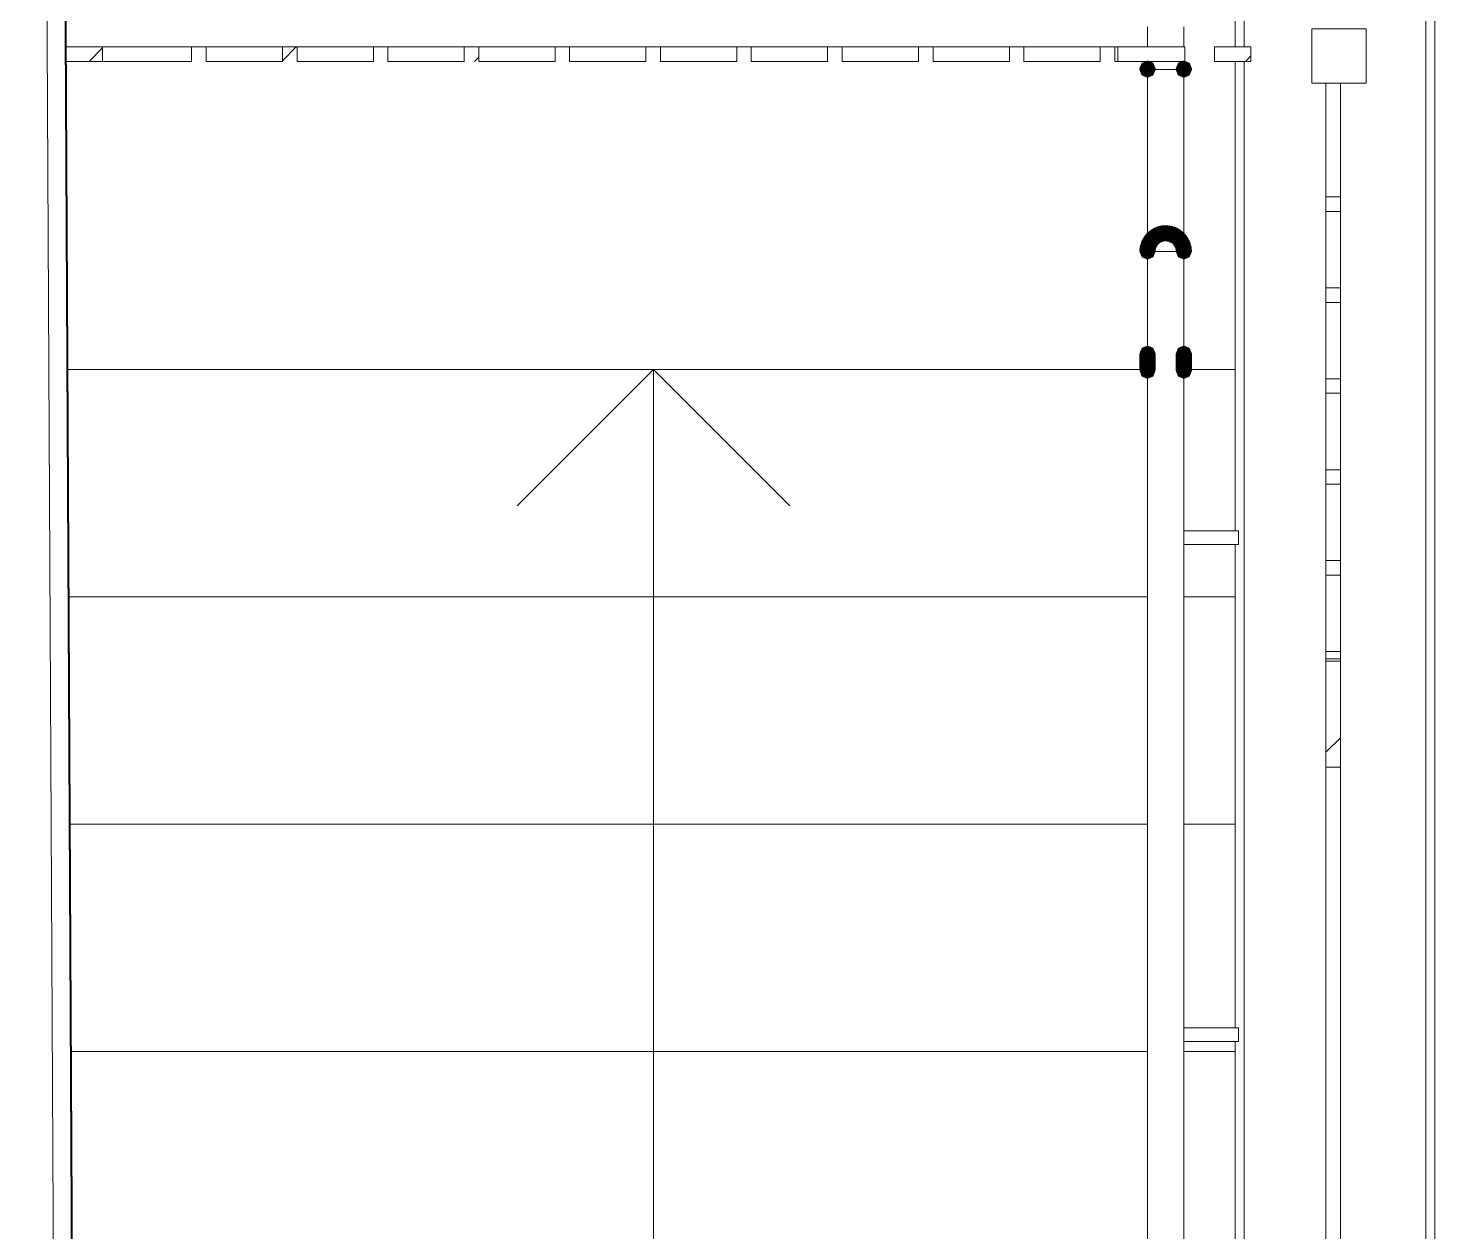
# Model space of a CAD drawing. Header units: millimetres. Extents: x -546 to 1681, y -650 to 1730.
# Drawn here: x 337.61 to 353.09, y 668.15 to 681.39 of the extents above; entities that cross this region are included whole.
import ezdxf

# ---------------------------------------------------------------- set-up
doc = ezdxf.new("R2010")
doc.units = ezdxf.units.MM

msp = doc.modelspace()

# ---------------------------------------------------------------- hatches: boundary and pattern name
h = msp.add_hatch(color=7)
h.dxf.hatch_style = 2
h.paths.add_polyline_path([(350.02, 680.949), (349.993, 681.012), (349.93, 681.039), (349.866, 681.012), (349.84, 680.949), (349.84, 680.938), (349.866, 680.874), (349.93, 680.848), (349.993, 680.874), (350.02, 680.938)])
h = msp.add_hatch(color=7)
h.dxf.hatch_style = 2
h.paths.add_polyline_path([(350.42, 680.949), (350.393, 681.012), (350.33, 681.039), (350.266, 681.012), (350.24, 680.949), (350.24, 680.938), (350.266, 680.874), (350.33, 680.848), (350.393, 680.874), (350.42, 680.938)])
h = msp.add_hatch(color=7)
h.dxf.hatch_style = 2
h.paths.add_polyline_path([(349.85, 679.015), (349.86, 678.947), (349.916, 678.905), (349.984, 678.916), (350.025, 678.971), (350.017, 679.047), (349.961, 679.088), (349.893, 679.078)])
h = msp.add_hatch(color=7)
h.dxf.hatch_style = 2
h.paths.add_polyline_path([(349.857, 679.036), (349.856, 678.967), (349.904, 678.918), (349.973, 678.917), (350.022, 678.965), (350.026, 679.041), (349.978, 679.091), (349.909, 679.091)])
h = msp.add_hatch(color=7)
h.dxf.hatch_style = 2
h.paths.add_polyline_path([(349.858, 679.039), (349.861, 678.971), (349.911, 678.924), (349.98, 678.926), (350.027, 678.976), (350.027, 679.053), (349.977, 679.1), (349.908, 679.098)])
h = msp.add_hatch(color=7)
h.dxf.hatch_style = 2
h.paths.add_polyline_path([(349.863, 679.051), (349.862, 678.982), (349.91, 678.933), (349.979, 678.932), (350.028, 678.98), (350.032, 679.056), (349.984, 679.106), (349.915, 679.106)])
h = msp.add_hatch(color=7)
h.dxf.hatch_style = 2
h.paths.add_polyline_path([(349.873, 679.074), (349.865, 679.006), (349.907, 678.952), (349.975, 678.943), (350.03, 678.985), (350.042, 679.06), (350, 679.115), (349.932, 679.124)])
h = msp.add_hatch(color=7)
h.dxf.hatch_style = 2
h.paths.add_polyline_path([(349.866, 679.058), (349.865, 678.989), (349.913, 678.94), (349.982, 678.939), (350.031, 678.987), (350.035, 679.063), (349.987, 679.113), (349.918, 679.113)])
h = msp.add_hatch(color=7)
h.dxf.hatch_style = 2
h.paths.add_polyline_path([(349.877, 679.081), (349.869, 679.013), (349.911, 678.959), (349.979, 678.95), (350.034, 678.992), (350.046, 679.067), (350.004, 679.122), (349.936, 679.131)])
h = msp.add_hatch(color=7)
h.dxf.hatch_style = 2
h.paths.add_polyline_path([(349.886, 679.096), (349.871, 679.029), (349.907, 678.971), (349.974, 678.955), (350.033, 678.991), (350.053, 679.066), (350.017, 679.124), (349.95, 679.139)])
h = msp.add_hatch(color=7)
h.dxf.hatch_style = 2
h.paths.add_polyline_path([(349.89, 679.101), (349.876, 679.033), (349.915, 678.976), (349.982, 678.963), (350.039, 679.001), (350.057, 679.074), (350.018, 679.132), (349.951, 679.145)])
h = msp.add_hatch(color=7)
h.dxf.hatch_style = 2
h.paths.add_polyline_path([(349.895, 679.109), (349.88, 679.042), (349.916, 678.984), (349.983, 678.968), (350.042, 679.004), (350.062, 679.079), (350.026, 679.137), (349.959, 679.152)])
h = msp.add_hatch(color=7)
h.dxf.hatch_style = 2
h.paths.add_polyline_path([(349.904, 679.121), (349.884, 679.056), (349.916, 678.995), (349.982, 678.974), (350.043, 679.006), (350.068, 679.078), (350.036, 679.139), (349.97, 679.159)])
h = msp.add_hatch(color=7)
h.dxf.hatch_style = 2
h.paths.add_polyline_path([(349.915, 679.133), (349.889, 679.07), (349.915, 679.006), (349.979, 678.98), (350.042, 679.006), (350.074, 679.076), (350.048, 679.139), (349.985, 679.166)])
h = msp.add_hatch(color=7)
h.dxf.hatch_style = 2
h.paths.add_polyline_path([(349.915, 679.133), (349.895, 679.068), (349.927, 679.007), (349.993, 678.986), (350.054, 679.018), (350.079, 679.09), (350.047, 679.151), (349.981, 679.171)])
h = msp.add_hatch(color=7)
h.dxf.hatch_style = 2
h.paths.add_polyline_path([(349.932, 679.151), (349.9, 679.09), (349.92, 679.024), (349.981, 678.992), (350.047, 679.013), (350.085, 679.079), (350.065, 679.144), (350.004, 679.176)])
h = msp.add_hatch(color=7)
h.dxf.hatch_style = 2
h.paths.add_polyline_path([(349.938, 679.156), (349.906, 679.095), (349.926, 679.029), (349.987, 678.997), (350.053, 679.018), (350.091, 679.084), (350.071, 679.149), (350.01, 679.181)])
h = msp.add_hatch(color=7)
h.dxf.hatch_style = 2
h.paths.add_polyline_path([(349.949, 679.165), (349.913, 679.107), (349.928, 679.039), (349.987, 679.003), (350.054, 679.019), (350.097, 679.082), (350.082, 679.149), (350.023, 679.185)])
h = msp.add_hatch(color=7)
h.dxf.hatch_style = 2
h.paths.add_polyline_path([(349.951, 679.166), (349.919, 679.105), (349.939, 679.039), (350, 679.007), (350.066, 679.028), (350.104, 679.094), (350.084, 679.159), (350.023, 679.191)])
h = msp.add_hatch(color=7)
h.dxf.hatch_style = 2
h.paths.add_polyline_path([(349.97, 679.18), (349.928, 679.125), (349.936, 679.057), (349.991, 679.015), (350.059, 679.024), (350.108, 679.082), (350.1, 679.15), (350.045, 679.193)])
h = msp.add_hatch(color=7)
h.dxf.hatch_style = 2
h.paths.add_polyline_path([(349.969, 679.179), (349.933, 679.121), (349.948, 679.053), (350.007, 679.017), (350.074, 679.033), (350.117, 679.096), (350.102, 679.163), (350.043, 679.199)])
h = msp.add_hatch(color=7)
h.dxf.hatch_style = 2
h.paths.add_polyline_path([(349.993, 679.194), (349.945, 679.144), (349.946, 679.075), (349.995, 679.027), (350.064, 679.028), (350.119, 679.08), (350.118, 679.149), (350.069, 679.197)])
h = msp.add_hatch(color=7)
h.dxf.hatch_style = 2
h.paths.add_polyline_path([(349.991, 679.192), (349.949, 679.137), (349.957, 679.069), (350.012, 679.027), (350.08, 679.036), (350.129, 679.094), (350.121, 679.162), (350.066, 679.205)])
h = msp.add_hatch(color=7)
h.dxf.hatch_style = 2
h.paths.add_polyline_path([(350.007, 679.201), (349.959, 679.151), (349.96, 679.082), (350.009, 679.034), (350.078, 679.035), (350.133, 679.087), (350.132, 679.156), (350.083, 679.204)])
h = msp.add_hatch(color=7)
h.dxf.hatch_style = 2
h.paths.add_polyline_path([(350.014, 679.204), (349.966, 679.154), (349.967, 679.085), (350.016, 679.037), (350.085, 679.038), (350.14, 679.09), (350.139, 679.159), (350.09, 679.207)])
h = msp.add_hatch(color=7)
h.dxf.hatch_style = 2
h.paths.add_polyline_path([(350.025, 679.208), (349.975, 679.161), (349.972, 679.092), (350.019, 679.042), (350.088, 679.04), (350.146, 679.09), (350.149, 679.158), (350.102, 679.209)])
h = msp.add_hatch(color=7)
h.dxf.hatch_style = 2
h.paths.add_polyline_path([(350.029, 679.21), (349.981, 679.16), (349.982, 679.091), (350.031, 679.043), (350.1, 679.044), (350.155, 679.096), (350.154, 679.165), (350.105, 679.213)])
h = msp.add_hatch(color=7)
h.dxf.hatch_style = 2
h.paths.add_polyline_path([(350.05, 679.217), (349.994, 679.176), (349.984, 679.108), (350.025, 679.053), (350.093, 679.042), (350.157, 679.086), (350.167, 679.154), (350.126, 679.209)])
h = msp.add_hatch(color=7)
h.dxf.hatch_style = 2
h.paths.add_polyline_path([(350.058, 679.219), (350.002, 679.178), (349.992, 679.11), (350.033, 679.055), (350.101, 679.044), (350.165, 679.088), (350.175, 679.156), (350.134, 679.211)])
h = msp.add_hatch(color=7)
h.dxf.hatch_style = 2
h.paths.add_polyline_path([(350.076, 679.223), (350.017, 679.189), (349.998, 679.123), (350.032, 679.063), (350.099, 679.044), (350.166, 679.08), (350.185, 679.146), (350.151, 679.206)])
h = msp.add_hatch(color=7)
h.dxf.hatch_style = 2
h.paths.add_polyline_path([(350.084, 679.224), (350.025, 679.19), (350.006, 679.124), (350.04, 679.064), (350.107, 679.046), (350.174, 679.081), (350.193, 679.147), (350.159, 679.207)])
h = msp.add_hatch(color=7)
h.dxf.hatch_style = 2
h.paths.add_polyline_path([(350.092, 679.225), (350.033, 679.191), (350.014, 679.125), (350.048, 679.065), (350.115, 679.047), (350.182, 679.082), (350.201, 679.148), (350.167, 679.208)])
h = msp.add_hatch(color=7)
h.dxf.hatch_style = 2
h.paths.add_polyline_path([(350.1, 679.226), (350.041, 679.192), (350.022, 679.126), (350.056, 679.066), (350.123, 679.048), (350.19, 679.083), (350.209, 679.149), (350.175, 679.209)])
h = msp.add_hatch(color=7)
h.dxf.hatch_style = 2
h.paths.add_polyline_path([(350.12, 679.228), (350.056, 679.201), (350.03, 679.138), (350.056, 679.074), (350.12, 679.048), (350.191, 679.074), (350.218, 679.138), (350.191, 679.201)])
h = msp.add_hatch(color=7)
h.dxf.hatch_style = 2
h.paths.add_polyline_path([(350.149, 679.227), (350.082, 679.209), (350.048, 679.149), (350.067, 679.083), (350.126, 679.049), (350.201, 679.066), (350.235, 679.126), (350.216, 679.192)])
h = msp.add_hatch(color=7)
h.dxf.hatch_style = 2
h.paths.add_polyline_path([(350.146, 679.227), (350.082, 679.2), (350.056, 679.137), (350.082, 679.073), (350.146, 679.047), (350.217, 679.073), (350.244, 679.137), (350.217, 679.2)])
h = msp.add_hatch(color=7)
h.dxf.hatch_style = 2
h.paths.add_polyline_path([(350.175, 679.224), (350.107, 679.214), (350.066, 679.159), (350.076, 679.091), (350.132, 679.049), (350.208, 679.058), (350.249, 679.113), (350.239, 679.181)])
h = msp.add_hatch(color=7)
h.dxf.hatch_style = 2
h.paths.add_polyline_path([(350.173, 679.224), (350.106, 679.206), (350.072, 679.146), (350.091, 679.08), (350.15, 679.046), (350.225, 679.063), (350.259, 679.123), (350.24, 679.189)])
h = msp.add_hatch(color=7)
h.dxf.hatch_style = 2
h.paths.add_polyline_path([(350.194, 679.22), (350.126, 679.212), (350.083, 679.159), (350.091, 679.09), (350.145, 679.047), (350.22, 679.053), (350.263, 679.107), (350.255, 679.175)])
h = msp.add_hatch(color=7)
h.dxf.hatch_style = 2
h.paths.add_polyline_path([(350.198, 679.219), (350.13, 679.209), (350.089, 679.154), (350.099, 679.086), (350.155, 679.044), (350.231, 679.053), (350.272, 679.108), (350.262, 679.176)])
h = msp.add_hatch(color=7)
h.dxf.hatch_style = 2
h.paths.add_polyline_path([(350.206, 679.217), (350.138, 679.207), (350.097, 679.152), (350.107, 679.084), (350.163, 679.042), (350.239, 679.051), (350.28, 679.106), (350.27, 679.174)])
h = msp.add_hatch(color=7)
h.dxf.hatch_style = 2
h.paths.add_polyline_path([(350.228, 679.211), (350.159, 679.211), (350.11, 679.163), (350.109, 679.094), (350.157, 679.045), (350.233, 679.041), (350.282, 679.089), (350.283, 679.158)])
h = msp.add_hatch(color=7)
h.dxf.hatch_style = 2
h.paths.add_polyline_path([(350.231, 679.209), (350.162, 679.207), (350.115, 679.156), (350.118, 679.088), (350.168, 679.041), (350.245, 679.04), (350.292, 679.09), (350.289, 679.159)])
h = msp.add_hatch(color=7)
h.dxf.hatch_style = 2
h.paths.add_polyline_path([(350.243, 679.205), (350.174, 679.205), (350.125, 679.157), (350.124, 679.088), (350.172, 679.039), (350.248, 679.035), (350.297, 679.083), (350.298, 679.152)])
h = msp.add_hatch(color=7)
h.dxf.hatch_style = 2
h.paths.add_polyline_path([(350.259, 679.197), (350.191, 679.206), (350.136, 679.163), (350.128, 679.095), (350.17, 679.041), (350.245, 679.028), (350.3, 679.07), (350.308, 679.138)])
h = msp.add_hatch(color=7)
h.dxf.hatch_style = 2
h.paths.add_polyline_path([(350.257, 679.198), (350.188, 679.198), (350.139, 679.15), (350.138, 679.081), (350.186, 679.032), (350.262, 679.028), (350.311, 679.076), (350.312, 679.145)])
h = msp.add_hatch(color=7)
h.dxf.hatch_style = 2
h.paths.add_polyline_path([(350.281, 679.185), (350.214, 679.2), (350.155, 679.164), (350.14, 679.097), (350.176, 679.039), (350.25, 679.018), (350.309, 679.054), (350.324, 679.122)])
h = msp.add_hatch(color=7)
h.dxf.hatch_style = 2
h.paths.add_polyline_path([(350.28, 679.185), (350.212, 679.194), (350.157, 679.151), (350.149, 679.083), (350.191, 679.029), (350.266, 679.016), (350.321, 679.058), (350.329, 679.126)])
h = msp.add_hatch(color=7)
h.dxf.hatch_style = 2
h.paths.add_polyline_path([(350.3, 679.172), (350.234, 679.192), (350.173, 679.16), (350.153, 679.095), (350.185, 679.034), (350.257, 679.008), (350.318, 679.04), (350.338, 679.106)])
h = msp.add_hatch(color=7)
h.dxf.hatch_style = 2
h.paths.add_polyline_path([(350.293, 679.176), (350.225, 679.185), (350.17, 679.142), (350.162, 679.074), (350.204, 679.02), (350.279, 679.007), (350.334, 679.049), (350.342, 679.117)])
h = msp.add_hatch(color=7)
h.dxf.hatch_style = 2
h.paths.add_polyline_path([(350.319, 679.157), (350.256, 679.184), (350.192, 679.157), (350.166, 679.094), (350.192, 679.03), (350.262, 678.998), (350.325, 679.024), (350.351, 679.088)])
h = msp.add_hatch(color=7)
h.dxf.hatch_style = 2
h.paths.add_polyline_path([(350.319, 679.157), (350.253, 679.177), (350.192, 679.145), (350.172, 679.08), (350.204, 679.019), (350.276, 678.993), (350.337, 679.025), (350.357, 679.091)])
h = msp.add_hatch(color=7)
h.dxf.hatch_style = 2
h.paths.add_polyline_path([(350.337, 679.14), (350.276, 679.172), (350.21, 679.152), (350.178, 679.091), (350.198, 679.025), (350.264, 678.987), (350.33, 679.008), (350.362, 679.069)])
h = msp.add_hatch(color=7)
h.dxf.hatch_style = 2
h.paths.add_polyline_path([(350.33, 679.146), (350.264, 679.166), (350.203, 679.134), (350.183, 679.069), (350.215, 679.008), (350.287, 678.982), (350.348, 679.014), (350.368, 679.08)])
h = msp.add_hatch(color=7)
h.dxf.hatch_style = 2
h.paths.add_polyline_path([(350.352, 679.124), (350.293, 679.16), (350.226, 679.145), (350.19, 679.087), (350.205, 679.019), (350.269, 678.976), (350.336, 678.992), (350.372, 679.05)])
h = msp.add_hatch(color=7)
h.dxf.hatch_style = 2
h.paths.add_polyline_path([(350.353, 679.122), (350.292, 679.154), (350.226, 679.134), (350.194, 679.073), (350.214, 679.007), (350.28, 678.969), (350.346, 678.99), (350.378, 679.051)])
h = msp.add_hatch(color=7)
h.dxf.hatch_style = 2
h.paths.add_polyline_path([(350.358, 679.116), (350.297, 679.148), (350.231, 679.128), (350.199, 679.067), (350.219, 679.001), (350.285, 678.963), (350.351, 678.984), (350.383, 679.045)])
h = msp.add_hatch(color=7)
h.dxf.hatch_style = 2
h.paths.add_polyline_path([(350.372, 679.097), (350.317, 679.14), (350.249, 679.131), (350.207, 679.076), (350.215, 679.008), (350.274, 678.959), (350.342, 678.968), (350.384, 679.022)])
h = msp.add_hatch(color=7)
h.dxf.hatch_style = 2
h.paths.add_polyline_path([(350.376, 679.09), (350.321, 679.133), (350.253, 679.124), (350.211, 679.069), (350.219, 679.001), (350.278, 678.952), (350.346, 678.961), (350.388, 679.015)])
h = msp.add_hatch(color=7)
h.dxf.hatch_style = 2
h.paths.add_polyline_path([(350.38, 679.083), (350.325, 679.126), (350.257, 679.117), (350.215, 679.062), (350.223, 678.994), (350.282, 678.945), (350.35, 678.954), (350.392, 679.008)])
h = msp.add_hatch(color=7)
h.dxf.hatch_style = 2
h.paths.add_polyline_path([(350.384, 679.076), (350.329, 679.119), (350.261, 679.11), (350.219, 679.055), (350.227, 678.987), (350.286, 678.938), (350.354, 678.947), (350.396, 679.001)])
h = msp.add_hatch(color=7)
h.dxf.hatch_style = 2
h.paths.add_polyline_path([(350.392, 679.06), (350.343, 679.108), (350.274, 679.108), (350.226, 679.058), (350.227, 678.989), (350.279, 678.934), (350.348, 678.935), (350.396, 678.984)])
h = msp.add_hatch(color=7)
h.dxf.hatch_style = 2
h.paths.add_polyline_path([(350.395, 679.053), (350.346, 679.101), (350.277, 679.101), (350.229, 679.051), (350.23, 678.982), (350.282, 678.927), (350.351, 678.928), (350.399, 678.977)])
h = msp.add_hatch(color=7)
h.dxf.hatch_style = 2
h.paths.add_polyline_path([(350.4, 679.042), (350.353, 679.093), (350.284, 679.095), (350.234, 679.048), (350.231, 678.979), (350.281, 678.921), (350.35, 678.919), (350.4, 678.966)])
h = msp.add_hatch(color=7)
h.dxf.hatch_style = 2
h.paths.add_polyline_path([(350.406, 679.025), (350.365, 679.08), (350.297, 679.09), (350.241, 679.049), (350.231, 678.981), (350.274, 678.918), (350.342, 678.907), (350.398, 678.949)])
h = msp.add_hatch(color=7)
h.dxf.hatch_style = 2
h.paths.add_polyline_path([(349.84, 678.965), (349.859, 678.899), (349.918, 678.865), (349.985, 678.883), (350.019, 678.943), (350.001, 679.017), (349.942, 679.051), (349.875, 679.033)])
h = msp.add_hatch(color=7)
h.dxf.hatch_style = 2
h.paths.add_polyline_path([(349.84, 678.946), (349.866, 678.882), (349.93, 678.856), (349.993, 678.882), (350.02, 678.946), (349.993, 679.017), (349.93, 679.044), (349.866, 679.017)])
h = msp.add_hatch(color=7)
h.dxf.hatch_style = 2
h.paths.add_polyline_path([(349.84, 678.938), (349.866, 678.874), (349.93, 678.848), (349.993, 678.874), (350.02, 678.938), (349.993, 679.009), (349.93, 679.036), (349.866, 679.009)])
h = msp.add_hatch(color=7)
h.dxf.hatch_style = 2
h.paths.add_polyline_path([(349.841, 678.973), (349.86, 678.907), (349.919, 678.873), (349.986, 678.891), (350.02, 678.951), (350.002, 679.025), (349.943, 679.059), (349.876, 679.041)])
h = msp.add_hatch(color=7)
h.dxf.hatch_style = 2
h.paths.add_polyline_path([(349.844, 678.992), (349.854, 678.924), (349.91, 678.882), (349.978, 678.893), (350.019, 678.948), (350.011, 679.024), (349.955, 679.065), (349.887, 679.055)])
h = msp.add_hatch(color=7)
h.dxf.hatch_style = 2
h.paths.add_polyline_path([(349.846, 679), (349.856, 678.932), (349.912, 678.89), (349.98, 678.901), (350.021, 678.956), (350.013, 679.032), (349.957, 679.073), (349.889, 679.063)])
h = msp.add_hatch(color=7)
h.dxf.hatch_style = 2
h.paths.add_polyline_path([(349.849, 679.011), (349.857, 678.942), (349.911, 678.899), (349.979, 678.907), (350.022, 678.961), (350.016, 679.036), (349.962, 679.079), (349.894, 679.071)])
h = msp.add_hatch(color=7)
h.dxf.hatch_style = 2
h.paths.add_polyline_path([(350.413, 678.999), (350.379, 679.059), (350.312, 679.077), (350.253, 679.043), (350.234, 678.977), (350.269, 678.909), (350.336, 678.89), (350.395, 678.925)])
h = msp.add_hatch(color=7)
h.dxf.hatch_style = 2
h.paths.add_polyline_path([(350.403, 679.03), (350.354, 679.078), (350.285, 679.078), (350.237, 679.028), (350.238, 678.959), (350.29, 678.904), (350.359, 678.905), (350.407, 678.954)])
h = msp.add_hatch(color=7)
h.dxf.hatch_style = 2
h.paths.add_polyline_path([(350.412, 679.002), (350.371, 679.057), (350.303, 679.067), (350.247, 679.026), (350.237, 678.958), (350.28, 678.895), (350.348, 678.884), (350.404, 678.926)])
h = msp.add_hatch(color=7)
h.dxf.hatch_style = 2
h.paths.add_polyline_path([(350.416, 678.983), (350.382, 679.043), (350.315, 679.061), (350.256, 679.027), (350.237, 678.961), (350.272, 678.893), (350.339, 678.875), (350.398, 678.909)])
h = msp.add_hatch(color=7)
h.dxf.hatch_style = 2
h.paths.add_polyline_path([(350.417, 678.975), (350.383, 679.035), (350.316, 679.053), (350.257, 679.019), (350.238, 678.953), (350.273, 678.885), (350.34, 678.867), (350.399, 678.901)])
h = msp.add_hatch(color=7)
h.dxf.hatch_style = 2
h.paths.add_polyline_path([(350.418, 678.967), (350.384, 679.027), (350.317, 679.045), (350.258, 679.011), (350.239, 678.945), (350.274, 678.877), (350.341, 678.859), (350.4, 678.893)])
h = msp.add_hatch(color=7)
h.dxf.hatch_style = 2
h.paths.add_polyline_path([(350.42, 678.948), (350.393, 679.011), (350.33, 679.038), (350.266, 679.011), (350.24, 678.948), (350.266, 678.876), (350.33, 678.85), (350.393, 678.876)])
h = msp.add_hatch(color=7)
h.dxf.hatch_style = 2
h.paths.add_polyline_path([(350.42, 678.94), (350.393, 679.003), (350.33, 679.03), (350.266, 679.003), (350.24, 678.94), (350.266, 678.874), (350.33, 678.848), (350.393, 678.874)])
h = msp.add_hatch(color=7)
h.dxf.hatch_style = 2
h.paths.add_polyline_path([(350.02, 677.813), (349.993, 677.876), (349.93, 677.903), (349.866, 677.876), (349.84, 677.813), (349.84, 677.801), (349.866, 677.737), (349.93, 677.711), (349.993, 677.737), (350.02, 677.801)])
h = msp.add_hatch(color=7)
h.dxf.hatch_style = 2
h.paths.add_polyline_path([(350.02, 677.813), (349.993, 677.876), (349.93, 677.903), (349.866, 677.876), (349.84, 677.813), (349.84, 677.801), (349.866, 677.737), (349.93, 677.711), (349.993, 677.737), (350.02, 677.801)])
h = msp.add_hatch(color=7)
h.dxf.hatch_style = 2
h.paths.add_polyline_path([(350.02, 677.801), (349.993, 677.864), (349.93, 677.891), (349.866, 677.864), (349.84, 677.801), (349.84, 677.789), (349.866, 677.725), (349.93, 677.699), (349.993, 677.725), (350.02, 677.789)])
h = msp.add_hatch(color=7)
h.dxf.hatch_style = 2
h.paths.add_polyline_path([(350.02, 677.801), (349.993, 677.864), (349.93, 677.891), (349.866, 677.864), (349.84, 677.801), (349.84, 677.789), (349.866, 677.725), (349.93, 677.699), (349.993, 677.725), (350.02, 677.789)])
h = msp.add_hatch(color=7)
h.dxf.hatch_style = 2
h.paths.add_polyline_path([(350.02, 677.789), (349.993, 677.852), (349.93, 677.879), (349.866, 677.852), (349.84, 677.789), (349.84, 677.778), (349.866, 677.714), (349.93, 677.688), (349.993, 677.714), (350.02, 677.778)])
h = msp.add_hatch(color=7)
h.dxf.hatch_style = 2
h.paths.add_polyline_path([(350.02, 677.789), (349.993, 677.852), (349.93, 677.879), (349.866, 677.852), (349.84, 677.789), (349.84, 677.778), (349.866, 677.714), (349.93, 677.688), (349.993, 677.714), (350.02, 677.778)])
h = msp.add_hatch(color=7)
h.dxf.hatch_style = 2
h.paths.add_polyline_path([(350.02, 677.778), (349.993, 677.841), (349.93, 677.868), (349.866, 677.841), (349.84, 677.778), (349.84, 677.766), (349.866, 677.702), (349.93, 677.676), (349.993, 677.702), (350.02, 677.766)])
h = msp.add_hatch(color=7)
h.dxf.hatch_style = 2
h.paths.add_polyline_path([(350.02, 677.778), (349.993, 677.841), (349.93, 677.868), (349.866, 677.841), (349.84, 677.778), (349.84, 677.766), (349.866, 677.702), (349.93, 677.676), (349.993, 677.702), (350.02, 677.766)])
h = msp.add_hatch(color=7)
h.dxf.hatch_style = 2
h.paths.add_polyline_path([(350.02, 677.766), (349.993, 677.829), (349.93, 677.856), (349.866, 677.829), (349.84, 677.766), (349.84, 677.754), (349.866, 677.69), (349.93, 677.664), (349.993, 677.69), (350.02, 677.754)])
h = msp.add_hatch(color=7)
h.dxf.hatch_style = 2
h.paths.add_polyline_path([(350.02, 677.766), (349.993, 677.829), (349.93, 677.856), (349.866, 677.829), (349.84, 677.766), (349.84, 677.754), (349.866, 677.69), (349.93, 677.664), (349.993, 677.69), (350.02, 677.754)])
h = msp.add_hatch(color=7)
h.dxf.hatch_style = 2
h.paths.add_polyline_path([(350.24, 677.803), (350.266, 677.739), (350.33, 677.713), (350.393, 677.739), (350.42, 677.803), (350.42, 677.813), (350.393, 677.876), (350.33, 677.903), (350.266, 677.876), (350.24, 677.813)])
h = msp.add_hatch(color=7)
h.dxf.hatch_style = 2
h.paths.add_polyline_path([(350.24, 677.803), (350.266, 677.739), (350.33, 677.713), (350.393, 677.739), (350.42, 677.803), (350.42, 677.813), (350.393, 677.876), (350.33, 677.903), (350.266, 677.876), (350.24, 677.813)])
h = msp.add_hatch(color=7)
h.dxf.hatch_style = 2
h.paths.add_polyline_path([(350.24, 677.791), (350.266, 677.727), (350.33, 677.701), (350.393, 677.727), (350.42, 677.791), (350.42, 677.803), (350.393, 677.866), (350.33, 677.893), (350.266, 677.866), (350.24, 677.803)])
h = msp.add_hatch(color=7)
h.dxf.hatch_style = 2
h.paths.add_polyline_path([(350.24, 677.791), (350.266, 677.727), (350.33, 677.701), (350.393, 677.727), (350.42, 677.791), (350.42, 677.803), (350.393, 677.866), (350.33, 677.893), (350.266, 677.866), (350.24, 677.803)])
h = msp.add_hatch(color=7)
h.dxf.hatch_style = 2
h.paths.add_polyline_path([(350.24, 677.779), (350.266, 677.715), (350.33, 677.689), (350.393, 677.715), (350.42, 677.779), (350.42, 677.791), (350.393, 677.854), (350.33, 677.881), (350.266, 677.854), (350.24, 677.791)])
h = msp.add_hatch(color=7)
h.dxf.hatch_style = 2
h.paths.add_polyline_path([(350.24, 677.779), (350.266, 677.715), (350.33, 677.689), (350.393, 677.715), (350.42, 677.779), (350.42, 677.791), (350.393, 677.854), (350.33, 677.881), (350.266, 677.854), (350.24, 677.791)])
h = msp.add_hatch(color=7)
h.dxf.hatch_style = 2
h.paths.add_polyline_path([(350.24, 677.767), (350.266, 677.703), (350.33, 677.677), (350.393, 677.703), (350.42, 677.767), (350.42, 677.779), (350.393, 677.842), (350.33, 677.869), (350.266, 677.842), (350.24, 677.779)])
h = msp.add_hatch(color=7)
h.dxf.hatch_style = 2
h.paths.add_polyline_path([(350.24, 677.767), (350.266, 677.703), (350.33, 677.677), (350.393, 677.703), (350.42, 677.767), (350.42, 677.779), (350.393, 677.842), (350.33, 677.869), (350.266, 677.842), (350.24, 677.779)])
h = msp.add_hatch(color=7)
h.dxf.hatch_style = 2
h.paths.add_polyline_path([(350.24, 677.755), (350.266, 677.691), (350.33, 677.665), (350.393, 677.691), (350.42, 677.755), (350.42, 677.767), (350.393, 677.83), (350.33, 677.857), (350.266, 677.83), (350.24, 677.767)])
h = msp.add_hatch(color=7)
h.dxf.hatch_style = 2
h.paths.add_polyline_path([(350.24, 677.755), (350.266, 677.691), (350.33, 677.665), (350.393, 677.691), (350.42, 677.755), (350.42, 677.767), (350.393, 677.83), (350.33, 677.857), (350.266, 677.83), (350.24, 677.767)])
h = msp.add_hatch(color=7)
h.dxf.hatch_style = 2
h.paths.add_polyline_path([(350.02, 677.754), (349.993, 677.817), (349.93, 677.844), (349.866, 677.817), (349.84, 677.754), (349.84, 677.742), (349.866, 677.678), (349.93, 677.652), (349.993, 677.678), (350.02, 677.742)])
h = msp.add_hatch(color=7)
h.dxf.hatch_style = 2
h.paths.add_polyline_path([(350.02, 677.754), (349.993, 677.817), (349.93, 677.844), (349.866, 677.817), (349.84, 677.754), (349.84, 677.742), (349.866, 677.678), (349.93, 677.652), (349.993, 677.678), (350.02, 677.742)])
h = msp.add_hatch(color=7)
h.dxf.hatch_style = 2
h.paths.add_polyline_path([(350.02, 677.742), (349.993, 677.805), (349.93, 677.832), (349.866, 677.805), (349.84, 677.742), (349.84, 677.731), (349.866, 677.667), (349.93, 677.641), (349.993, 677.667), (350.02, 677.731)])
h = msp.add_hatch(color=7)
h.dxf.hatch_style = 2
h.paths.add_polyline_path([(350.02, 677.742), (349.993, 677.805), (349.93, 677.832), (349.866, 677.805), (349.84, 677.742), (349.84, 677.731), (349.866, 677.667), (349.93, 677.641), (349.993, 677.667), (350.02, 677.731)])
h = msp.add_hatch(color=7)
h.dxf.hatch_style = 2
h.paths.add_polyline_path([(350.02, 677.731), (349.993, 677.794), (349.93, 677.821), (349.866, 677.794), (349.84, 677.731), (349.84, 677.719), (349.866, 677.655), (349.93, 677.629), (349.993, 677.655), (350.02, 677.719)])
h = msp.add_hatch(color=7)
h.dxf.hatch_style = 2
h.paths.add_polyline_path([(350.02, 677.731), (349.993, 677.794), (349.93, 677.821), (349.866, 677.794), (349.84, 677.731), (349.84, 677.719), (349.866, 677.655), (349.93, 677.629), (349.993, 677.655), (350.02, 677.719)])
h = msp.add_hatch(color=7)
h.dxf.hatch_style = 2
h.paths.add_polyline_path([(350.02, 677.719), (349.993, 677.782), (349.93, 677.809), (349.866, 677.782), (349.84, 677.719), (349.84, 677.708), (349.866, 677.644), (349.93, 677.618), (349.993, 677.644), (350.02, 677.708)])
h = msp.add_hatch(color=7)
h.dxf.hatch_style = 2
h.paths.add_polyline_path([(350.02, 677.719), (349.993, 677.782), (349.93, 677.809), (349.866, 677.782), (349.84, 677.719), (349.84, 677.708), (349.866, 677.644), (349.93, 677.618), (349.993, 677.644), (350.02, 677.708)])
h = msp.add_hatch(color=7)
h.dxf.hatch_style = 2
h.paths.add_polyline_path([(350.02, 677.708), (349.993, 677.771), (349.93, 677.798), (349.866, 677.771), (349.84, 677.708), (349.84, 677.697), (349.866, 677.633), (349.93, 677.607), (349.993, 677.633), (350.02, 677.697)])
h = msp.add_hatch(color=7)
h.dxf.hatch_style = 2
h.paths.add_polyline_path([(350.02, 677.708), (349.993, 677.771), (349.93, 677.798), (349.866, 677.771), (349.84, 677.708), (349.84, 677.697), (349.866, 677.633), (349.93, 677.607), (349.993, 677.633), (350.02, 677.697)])
h = msp.add_hatch(color=7)
h.dxf.hatch_style = 2
h.paths.add_polyline_path([(350.02, 677.697), (349.993, 677.76), (349.93, 677.787), (349.866, 677.76), (349.84, 677.697), (349.84, 677.686), (349.866, 677.622), (349.93, 677.596), (349.993, 677.622), (350.02, 677.686)])
h = msp.add_hatch(color=7)
h.dxf.hatch_style = 2
h.paths.add_polyline_path([(350.02, 677.697), (349.993, 677.76), (349.93, 677.787), (349.866, 677.76), (349.84, 677.697), (349.84, 677.686), (349.866, 677.622), (349.93, 677.596), (349.993, 677.622), (350.02, 677.686)])
h = msp.add_hatch(color=7)
h.dxf.hatch_style = 2
h.paths.add_polyline_path([(350.02, 677.686), (349.993, 677.749), (349.93, 677.776), (349.866, 677.749), (349.84, 677.686), (349.84, 677.675), (349.866, 677.611), (349.93, 677.585), (349.993, 677.611), (350.02, 677.675)])
h = msp.add_hatch(color=7)
h.dxf.hatch_style = 2
h.paths.add_polyline_path([(350.02, 677.686), (349.993, 677.749), (349.93, 677.776), (349.866, 677.749), (349.84, 677.686), (349.84, 677.675), (349.866, 677.611), (349.93, 677.585), (349.993, 677.611), (350.02, 677.675)])
h = msp.add_hatch(color=7)
h.dxf.hatch_style = 2
h.paths.add_polyline_path([(350.02, 677.675), (349.993, 677.738), (349.93, 677.765), (349.866, 677.738), (349.84, 677.675), (349.84, 677.664), (349.866, 677.6), (349.93, 677.574), (349.993, 677.6), (350.02, 677.664)])
h = msp.add_hatch(color=7)
h.dxf.hatch_style = 2
h.paths.add_polyline_path([(350.02, 677.675), (349.993, 677.738), (349.93, 677.765), (349.866, 677.738), (349.84, 677.675), (349.84, 677.664), (349.866, 677.6), (349.93, 677.574), (349.993, 677.6), (350.02, 677.664)])
h = msp.add_hatch(color=7)
h.dxf.hatch_style = 2
h.paths.add_polyline_path([(350.02, 677.664), (349.993, 677.727), (349.93, 677.754), (349.866, 677.727), (349.84, 677.664), (349.84, 677.654), (349.866, 677.59), (349.93, 677.564), (349.993, 677.59), (350.02, 677.654)])
h = msp.add_hatch(color=7)
h.dxf.hatch_style = 2
h.paths.add_polyline_path([(350.02, 677.664), (349.993, 677.727), (349.93, 677.754), (349.866, 677.727), (349.84, 677.664), (349.84, 677.654), (349.866, 677.59), (349.93, 677.564), (349.993, 677.59), (350.02, 677.654)])
h = msp.add_hatch(color=7)
h.dxf.hatch_style = 2
h.paths.add_polyline_path([(350.02, 677.654), (349.993, 677.717), (349.93, 677.744), (349.866, 677.717), (349.84, 677.654), (349.84, 677.644), (349.866, 677.58), (349.93, 677.554), (349.993, 677.58), (350.02, 677.644)])
h = msp.add_hatch(color=7)
h.dxf.hatch_style = 2
h.paths.add_polyline_path([(350.02, 677.654), (349.993, 677.717), (349.93, 677.744), (349.866, 677.717), (349.84, 677.654), (349.84, 677.644), (349.866, 677.58), (349.93, 677.554), (349.993, 677.58), (350.02, 677.644)])
h = msp.add_hatch(color=7)
h.dxf.hatch_style = 2
h.paths.add_polyline_path([(350.02, 677.644), (349.993, 677.707), (349.93, 677.734), (349.866, 677.707), (349.84, 677.644), (349.84, 677.634), (349.866, 677.57), (349.93, 677.544), (349.993, 677.57), (350.02, 677.634)])
h = msp.add_hatch(color=7)
h.dxf.hatch_style = 2
h.paths.add_polyline_path([(350.02, 677.644), (349.993, 677.707), (349.93, 677.734), (349.866, 677.707), (349.84, 677.644), (349.84, 677.634), (349.866, 677.57), (349.93, 677.544), (349.993, 677.57), (350.02, 677.634)])
h = msp.add_hatch(color=7)
h.dxf.hatch_style = 2
h.paths.add_polyline_path([(350.02, 677.634), (349.993, 677.697), (349.93, 677.724), (349.866, 677.697), (349.84, 677.634), (349.866, 677.562), (349.93, 677.536), (349.993, 677.562)])
h = msp.add_hatch(color=7)
h.dxf.hatch_style = 2
h.paths.add_polyline_path([(350.02, 677.634), (349.993, 677.697), (349.93, 677.724), (349.866, 677.697), (349.84, 677.634), (349.866, 677.562), (349.93, 677.536), (349.993, 677.562)])
h = msp.add_hatch(color=7)
h.dxf.hatch_style = 2
h.paths.add_polyline_path([(350.24, 677.744), (350.266, 677.68), (350.33, 677.654), (350.393, 677.68), (350.42, 677.744), (350.42, 677.755), (350.393, 677.818), (350.33, 677.845), (350.266, 677.818), (350.24, 677.755)])
h = msp.add_hatch(color=7)
h.dxf.hatch_style = 2
h.paths.add_polyline_path([(350.24, 677.744), (350.266, 677.68), (350.33, 677.654), (350.393, 677.68), (350.42, 677.744), (350.42, 677.755), (350.393, 677.818), (350.33, 677.845), (350.266, 677.818), (350.24, 677.755)])
h = msp.add_hatch(color=7)
h.dxf.hatch_style = 2
h.paths.add_polyline_path([(350.24, 677.732), (350.266, 677.668), (350.33, 677.642), (350.393, 677.668), (350.42, 677.732), (350.42, 677.744), (350.393, 677.807), (350.33, 677.834), (350.266, 677.807), (350.24, 677.744)])
h = msp.add_hatch(color=7)
h.dxf.hatch_style = 2
h.paths.add_polyline_path([(350.24, 677.732), (350.266, 677.668), (350.33, 677.642), (350.393, 677.668), (350.42, 677.732), (350.42, 677.744), (350.393, 677.807), (350.33, 677.834), (350.266, 677.807), (350.24, 677.744)])
h = msp.add_hatch(color=7)
h.dxf.hatch_style = 2
h.paths.add_polyline_path([(350.24, 677.721), (350.266, 677.657), (350.33, 677.631), (350.393, 677.657), (350.42, 677.721), (350.42, 677.732), (350.393, 677.795), (350.33, 677.822), (350.266, 677.795), (350.24, 677.732)])
h = msp.add_hatch(color=7)
h.dxf.hatch_style = 2
h.paths.add_polyline_path([(350.24, 677.721), (350.266, 677.657), (350.33, 677.631), (350.393, 677.657), (350.42, 677.721), (350.42, 677.732), (350.393, 677.795), (350.33, 677.822), (350.266, 677.795), (350.24, 677.732)])
h = msp.add_hatch(color=7)
h.dxf.hatch_style = 2
h.paths.add_polyline_path([(350.24, 677.709), (350.266, 677.645), (350.33, 677.619), (350.393, 677.645), (350.42, 677.709), (350.42, 677.721), (350.393, 677.784), (350.33, 677.811), (350.266, 677.784), (350.24, 677.721)])
h = msp.add_hatch(color=7)
h.dxf.hatch_style = 2
h.paths.add_polyline_path([(350.24, 677.709), (350.266, 677.645), (350.33, 677.619), (350.393, 677.645), (350.42, 677.709), (350.42, 677.721), (350.393, 677.784), (350.33, 677.811), (350.266, 677.784), (350.24, 677.721)])
h = msp.add_hatch(color=7)
h.dxf.hatch_style = 2
h.paths.add_polyline_path([(350.24, 677.698), (350.266, 677.634), (350.33, 677.608), (350.393, 677.634), (350.42, 677.698), (350.42, 677.709), (350.393, 677.772), (350.33, 677.799), (350.266, 677.772), (350.24, 677.709)])
h = msp.add_hatch(color=7)
h.dxf.hatch_style = 2
h.paths.add_polyline_path([(350.24, 677.698), (350.266, 677.634), (350.33, 677.608), (350.393, 677.634), (350.42, 677.698), (350.42, 677.709), (350.393, 677.772), (350.33, 677.799), (350.266, 677.772), (350.24, 677.709)])
h = msp.add_hatch(color=7)
h.dxf.hatch_style = 2
h.paths.add_polyline_path([(350.24, 677.687), (350.266, 677.623), (350.33, 677.597), (350.393, 677.623), (350.42, 677.687), (350.42, 677.698), (350.393, 677.761), (350.33, 677.788), (350.266, 677.761), (350.24, 677.698)])
h = msp.add_hatch(color=7)
h.dxf.hatch_style = 2
h.paths.add_polyline_path([(350.24, 677.687), (350.266, 677.623), (350.33, 677.597), (350.393, 677.623), (350.42, 677.687), (350.42, 677.698), (350.393, 677.761), (350.33, 677.788), (350.266, 677.761), (350.24, 677.698)])
h = msp.add_hatch(color=7)
h.dxf.hatch_style = 2
h.paths.add_polyline_path([(350.24, 677.676), (350.266, 677.612), (350.33, 677.586), (350.393, 677.612), (350.42, 677.676), (350.42, 677.687), (350.393, 677.75), (350.33, 677.777), (350.266, 677.75), (350.24, 677.687)])
h = msp.add_hatch(color=7)
h.dxf.hatch_style = 2
h.paths.add_polyline_path([(350.24, 677.676), (350.266, 677.612), (350.33, 677.586), (350.393, 677.612), (350.42, 677.676), (350.42, 677.687), (350.393, 677.75), (350.33, 677.777), (350.266, 677.75), (350.24, 677.687)])
h = msp.add_hatch(color=7)
h.dxf.hatch_style = 2
h.paths.add_polyline_path([(350.24, 677.666), (350.266, 677.602), (350.33, 677.576), (350.393, 677.602), (350.42, 677.666), (350.42, 677.676), (350.393, 677.739), (350.33, 677.766), (350.266, 677.739), (350.24, 677.676)])
h = msp.add_hatch(color=7)
h.dxf.hatch_style = 2
h.paths.add_polyline_path([(350.24, 677.666), (350.266, 677.602), (350.33, 677.576), (350.393, 677.602), (350.42, 677.666), (350.42, 677.676), (350.393, 677.739), (350.33, 677.766), (350.266, 677.739), (350.24, 677.676)])
h = msp.add_hatch(color=7)
h.dxf.hatch_style = 2
h.paths.add_polyline_path([(350.24, 677.655), (350.266, 677.591), (350.33, 677.565), (350.393, 677.591), (350.42, 677.655), (350.42, 677.666), (350.393, 677.729), (350.33, 677.756), (350.266, 677.729), (350.24, 677.666)])
h = msp.add_hatch(color=7)
h.dxf.hatch_style = 2
h.paths.add_polyline_path([(350.24, 677.655), (350.266, 677.591), (350.33, 677.565), (350.393, 677.591), (350.42, 677.655), (350.42, 677.666), (350.393, 677.729), (350.33, 677.756), (350.266, 677.729), (350.24, 677.666)])
h = msp.add_hatch(color=7)
h.dxf.hatch_style = 2
h.paths.add_polyline_path([(350.24, 677.645), (350.266, 677.581), (350.33, 677.555), (350.393, 677.581), (350.42, 677.645), (350.42, 677.655), (350.393, 677.718), (350.33, 677.745), (350.266, 677.718), (350.24, 677.655)])
h = msp.add_hatch(color=7)
h.dxf.hatch_style = 2
h.paths.add_polyline_path([(350.24, 677.645), (350.266, 677.581), (350.33, 677.555), (350.393, 677.581), (350.42, 677.645), (350.42, 677.655), (350.393, 677.718), (350.33, 677.745), (350.266, 677.718), (350.24, 677.655)])
h = msp.add_hatch(color=7)
h.dxf.hatch_style = 2
h.paths.add_polyline_path([(350.24, 677.636), (350.266, 677.572), (350.33, 677.546), (350.393, 677.572), (350.42, 677.636), (350.393, 677.708), (350.33, 677.735), (350.266, 677.708)])
h = msp.add_hatch(color=7)
h.dxf.hatch_style = 2
h.paths.add_polyline_path([(350.24, 677.636), (350.266, 677.572), (350.33, 677.546), (350.393, 677.572), (350.42, 677.636), (350.393, 677.708), (350.33, 677.735), (350.266, 677.708)])
h = msp.add_hatch(color=7)
h.dxf.hatch_style = 2
h.paths.add_polyline_path([(350.24, 677.626), (350.266, 677.562), (350.33, 677.536), (350.393, 677.562), (350.42, 677.626), (350.42, 677.636), (350.393, 677.699), (350.33, 677.726), (350.266, 677.699), (350.24, 677.636)])
h = msp.add_hatch(color=7)
h.dxf.hatch_style = 2
h.paths.add_polyline_path([(350.24, 677.626), (350.266, 677.562), (350.33, 677.536), (350.393, 677.562), (350.42, 677.626), (350.42, 677.636), (350.393, 677.699), (350.33, 677.726), (350.266, 677.699), (350.24, 677.636)])

# ---------------------------------------------------------------- linework, layer by layer
at = {"color": 7, "lineweight": 0}
for points in [[(338.212, 643.206), (337.809, 722.375)], [(337.809, 722.374), (338.212, 643.215)], [(338.222, 643.215), (337.819, 722.374)], [(337.61, 722.176), (338.012, 643.205)], [(353.093, 682.188), (353.093, 624.038)], [(350.893, 681.188), (350.893, 682.088)], [(350.993, 681.188), (350.993, 681.988)], [(352.993, 624.138), (352.993, 681.988)], [(349.93, 681.409), (349.93, 681.374)], [(350.33, 681.409), (350.33, 681.374)], [(349.93, 681.364), (349.93, 681.4)], [(349.93, 681.374), (349.93, 681.337)], [(349.93, 681.327), (349.93, 681.364)], [(349.93, 681.337), (349.93, 681.3)], [(349.93, 681.29), (349.93, 681.327)], [(349.93, 681.3), (349.93, 681.263)], [(349.93, 681.253), (349.93, 681.29)], [(349.93, 681.263), (349.93, 681.225)], [(350.33, 681.364), (350.33, 681.4)], [(350.33, 681.374), (350.33, 681.337)], [(350.33, 681.327), (350.33, 681.364)], [(350.33, 681.337), (350.33, 681.3)], [(350.33, 681.29), (350.33, 681.327)], [(350.33, 681.3), (350.33, 681.263)], [(350.33, 681.253), (350.33, 681.29)], [(350.33, 681.263), (350.33, 681.225)], [(352.337, 681.388), (351.737, 681.388)], [(351.737, 681.388), (351.737, 680.788)], [(352.337, 680.788), (352.337, 681.388)], [(338.429, 681.188), (338.029, 681.188)], [(338.029, 681.188), (338.029, 681.028)], [(338.28, 681.028), (338.429, 681.177)], [(338.429, 681.028), (338.429, 681.188)], [(338.429, 681.188), (339.409, 681.188)], [(339.569, 681.188), (339.409, 681.188)], [(339.409, 681.188), (339.409, 681.028)], [(339.569, 681.028), (339.569, 681.188)], [(339.569, 681.188), (340.409, 681.188)], [(340.409, 681.036), (340.561, 681.188)], [(340.569, 681.188), (340.409, 681.188)], [(340.409, 681.188), (340.409, 681.028)], [(340.569, 681.028), (340.569, 681.188)], [(340.569, 681.188), (341.409, 681.188)], [(341.569, 681.188), (341.409, 681.188)], [(341.409, 681.188), (341.409, 681.028)], [(341.569, 681.028), (341.569, 681.188)], [(341.569, 681.188), (342.409, 681.188)], [(342.569, 681.188), (342.409, 681.188)], [(342.409, 681.188), (342.409, 681.028)], [(342.569, 681.028), (342.569, 681.188)], [(342.569, 681.188), (343.409, 681.188)], [(343.569, 681.188), (343.409, 681.188)], [(343.409, 681.188), (343.409, 681.028)], [(343.569, 681.028), (343.569, 681.188)], [(343.569, 681.188), (344.409, 681.188)], [(344.569, 681.188), (344.409, 681.188)], [(344.409, 681.188), (344.409, 681.028)], [(344.569, 681.028), (344.569, 681.188)], [(344.569, 681.188), (345.409, 681.188)], [(345.569, 681.188), (345.409, 681.188)], [(345.409, 681.188), (345.409, 681.028)], [(345.569, 681.028), (345.569, 681.188)], [(345.569, 681.188), (346.409, 681.188)], [(346.569, 681.188), (346.409, 681.188)], [(346.409, 681.188), (346.409, 681.028)], [(346.569, 681.028), (346.569, 681.188)], [(346.569, 681.188), (347.409, 681.188)], [(347.569, 681.188), (347.409, 681.188)], [(347.409, 681.188), (347.409, 681.028)], [(347.569, 681.028), (347.569, 681.188)], [(347.569, 681.188), (348.409, 681.188)], [(348.569, 681.188), (348.409, 681.188)], [(348.409, 681.188), (348.409, 681.028)], [(348.569, 681.028), (348.569, 681.188)], [(348.569, 681.188), (349.409, 681.188)], [(349.569, 681.188), (349.409, 681.188)], [(349.409, 681.188), (349.409, 681.028)], [(349.569, 681.028), (349.569, 681.188)], [(349.569, 681.188), (349.604, 681.188)], [(350.342, 681.188), (349.604, 681.188)], [(349.604, 681.188), (349.604, 681.028)], [(349.93, 681.214), (349.93, 681.253)], [(349.93, 681.225), (349.93, 681.188)], [(349.93, 681.188), (349.93, 681.214)], [(350.33, 681.214), (350.33, 681.253)], [(350.33, 681.225), (350.33, 681.188)], [(350.33, 681.188), (350.33, 681.214)], [(350.342, 681.028), (350.342, 681.188)], [(351.067, 681.188), (350.667, 681.188)], [(350.667, 681.188), (350.667, 681.028)], [(351.067, 681.028), (351.067, 681.188)], [(338.029, 681.028), (338.429, 681.028)], [(339.409, 681.028), (338.429, 681.028)], [(340.409, 681.028), (339.569, 681.028)], [(341.409, 681.028), (340.569, 681.028)], [(342.409, 681.028), (341.569, 681.028)], [(342.522, 681.028), (342.569, 681.074)], [(343.409, 681.028), (342.569, 681.028)], [(344.409, 681.028), (343.569, 681.028)], [(345.409, 681.028), (344.569, 681.028)], [(346.409, 681.028), (345.569, 681.028)], [(347.409, 681.028), (346.569, 681.028)], [(348.409, 681.028), (347.569, 681.028)], [(349.409, 681.028), (348.569, 681.028)], [(349.604, 681.028), (349.569, 681.028)], [(349.604, 681.028), (350.342, 681.028)], [(349.93, 681.028), (349.93, 680.989)], [(349.93, 680.978), (349.93, 681.018)], [(349.93, 680.989), (349.93, 680.949)], [(349.93, 680.938), (349.93, 680.978)], [(350.33, 681.028), (350.33, 680.989)], [(350.33, 680.978), (350.33, 681.018)], [(350.33, 680.989), (350.33, 680.949)], [(350.33, 680.938), (350.33, 680.978)], [(350.667, 681.028), (351.067, 681.028)], [(350.893, 675.863), (350.893, 681.028)], [(350.993, 648.188), (350.993, 681.028)], [(351.008, 681.028), (351.067, 681.088)], [(349.93, 680.938), (349.93, 678.938)], [(349.93, 680.938), (350.33, 680.938)], [(349.93, 677.813), (349.93, 680.938)], [(350.153, 680.938), (350.106, 680.938)], [(350.106, 680.938), (350.13, 680.938)], [(350.13, 680.938), (350.153, 680.938)], [(350.33, 678.938), (350.33, 680.938)], [(350.33, 677.813), (350.33, 680.938)], [(351.737, 680.788), (352.337, 680.788)], [(351.893, 679.537), (351.893, 680.788)], [(352.053, 680.788), (352.053, 679.537)], [(352.053, 679.537), (351.893, 679.537)], [(351.893, 679.537), (351.893, 679.377)], [(352.053, 679.377), (352.053, 679.537)], [(351.893, 678.537), (351.893, 679.377)], [(351.893, 679.377), (352.053, 679.377)], [(352.053, 679.377), (352.053, 678.537)], [(349.93, 678.938), (349.93, 677.813)], [(349.93, 678.938), (349.93, 677.813)], [(349.93, 678.938), (350.33, 678.938)], [(349.93, 677.813), (349.93, 678.938)], [(350.153, 678.938), (350.106, 678.938)], [(350.33, 677.813), (350.33, 678.938)], [(350.33, 677.813), (350.33, 678.938)], [(350.33, 677.813), (350.33, 678.938)], [(352.053, 678.537), (351.893, 678.537)], [(351.893, 678.537), (351.893, 678.377)], [(352.053, 678.377), (352.053, 678.537)], [(351.893, 677.537), (351.893, 678.377)], [(351.893, 678.377), (352.053, 678.377)], [(352.053, 678.377), (352.053, 677.537)], [(349.93, 677.813), (349.93, 677.501)], [(349.93, 677.813), (349.93, 677.501)], [(350.33, 677.813), (350.33, 677.501)], [(350.33, 677.813), (350.33, 677.501)], [(338.047, 677.638), (349.93, 677.638)], [(338.047, 677.638), (349.93, 677.638)], [(344.493, 677.638), (342.993, 676.138)], [(344.493, 675.138), (344.493, 677.638)], [(344.493, 677.638), (345.993, 676.138)], [(349.93, 677.626), (349.93, 648.188)], [(349.93, 677.626), (349.93, 648.188)], [(350.324, 677.638), (350.893, 677.638)], [(350.324, 677.638), (350.893, 677.638)], [(350.33, 648.188), (350.33, 677.626)], [(350.33, 648.188), (350.33, 677.626)], [(349.93, 648.188), (349.93, 677.501)], [(349.93, 648.188), (349.93, 677.501)], [(350.33, 648.188), (350.33, 677.501)], [(350.33, 648.188), (350.33, 677.501)], [(352.053, 677.537), (351.893, 677.537)], [(351.893, 677.537), (351.893, 677.377)], [(352.053, 677.377), (352.053, 677.537)], [(351.893, 676.537), (351.893, 677.377)], [(351.893, 677.377), (352.053, 677.377)], [(352.053, 677.377), (352.053, 676.537)], [(352.053, 676.537), (351.893, 676.537)], [(351.893, 676.537), (351.893, 676.377)], [(352.053, 676.377), (352.053, 676.537)], [(351.893, 675.537), (351.893, 676.377)], [(351.893, 676.377), (352.053, 676.377)], [(352.053, 676.377), (352.053, 675.537)], [(350.93, 675.864), (350.33, 675.864)], [(350.93, 675.789), (350.93, 675.864)], [(350.33, 675.714), (350.93, 675.714)], [(350.893, 670.397), (350.893, 675.714)], [(350.93, 675.714), (350.93, 675.789)], [(352.053, 675.537), (351.893, 675.537)], [(351.893, 675.537), (351.893, 675.377)], [(352.053, 675.377), (352.053, 675.537)], [(351.893, 674.537), (351.893, 675.377)], [(351.893, 675.377), (352.053, 675.377)], [(352.053, 675.377), (352.053, 674.537)], [(338.059, 675.138), (349.93, 675.138)], [(338.059, 675.138), (349.93, 675.138)], [(344.493, 672.638), (344.493, 675.138)], [(350.33, 675.138), (350.893, 675.138)], [(350.33, 675.138), (350.893, 675.138)], [(352.053, 674.537), (351.893, 674.537)], [(351.893, 674.537), (351.893, 674.458)], [(351.893, 674.458), (352.053, 674.458)], [(351.893, 674.43), (351.893, 674.458)], [(352.053, 674.458), (352.053, 674.537)], [(352.053, 674.458), (352.053, 674.43)], [(352.053, 674.43), (351.893, 674.43)], [(351.893, 674.43), (351.893, 673.263)], [(352.053, 673.263), (352.053, 674.43)], [(351.893, 673.428), (352.053, 673.588)], [(351.893, 673.263), (352.053, 673.263)], [(351.893, 648.459), (351.893, 673.263)], [(352.053, 673.263), (352.053, 648.459)], [(338.072, 672.638), (349.93, 672.638)], [(338.072, 672.638), (349.93, 672.638)], [(344.493, 670.138), (344.493, 672.638)], [(350.33, 672.638), (350.893, 672.638)], [(350.33, 672.638), (350.893, 672.638)], [(350.93, 670.398), (350.33, 670.398)], [(350.93, 670.323), (350.93, 670.398)], [(350.93, 670.248), (350.93, 670.323)], [(338.085, 670.138), (349.93, 670.138)], [(338.085, 670.138), (349.93, 670.138)], [(344.493, 667.638), (344.493, 670.138)], [(350.33, 670.248), (350.93, 670.248)], [(350.33, 670.138), (350.893, 670.138)], [(350.33, 670.138), (350.893, 670.138)], [(350.893, 648.188), (350.893, 670.248)]]:
    msp.add_lwpolyline(points, dxfattribs=at)

doc.saveas('drawing.dxf')
